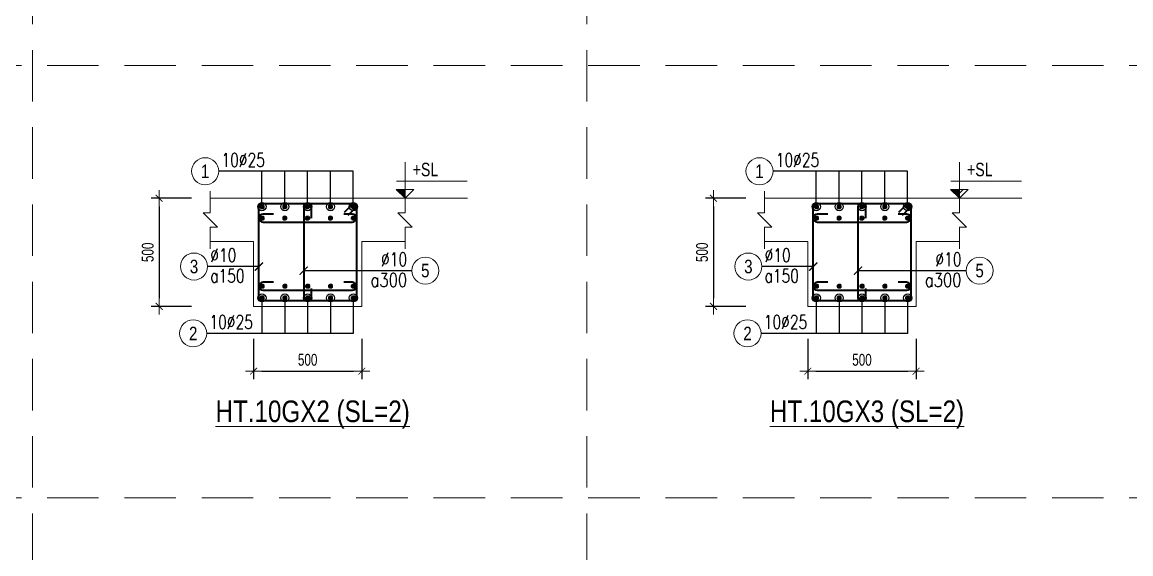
# Model space of a CAD drawing. Header units: millimetres. Extents: x 225489 to 327520, y -235866 to -221866.
# Drawn here: x 272615 to 277738, y -228125 to -225666 of the extents above; entities that cross this region are included whole.
import ezdxf
from ezdxf.enums import TextEntityAlignment as Align

# ---------------------------------------------------------------- set-up
doc = ezdxf.new("R2010")
doc.units = ezdxf.units.MM
doc.header["$PDMODE"] = 3
doc.linetypes.add('HIDDEN2', pattern=[4.762499999999999, 3.175, -1.5875])
doc.layers.get('0').update_dxf_attribs({"lineweight": 20})
doc.layers.get('Defpoints').update_dxf_attribs({"color": 151, "lineweight": 9})
for name, color, linetype, lineweight in [('NDC_S_ANNO', 7, 'Continuous', 20), ('NDC_S_CONTINUOUS', 3, 'Continuous', 20), ('NDC_S_DIM', 1, 'Continuous', 15), ('NDC_S_HIDDEN', 8, 'HIDDEN2', 13), ('NDC_S_REBAR', 4, 'Continuous', 35), ('NDC_S_STIRRUP', 4, 'Continuous', 40), ('NDC_S_TEXT SYMBOL', 7, 'Continuous', 20), ('NDC_S_THIN LINE', 8, 'Continuous', 9), ('NDC_S_VN TEXT', 7, 'Continuous', 20)]:
    doc.layers.add(name, color=color, linetype=linetype, lineweight=lineweight)
doc.styles.add('ARIAL', font='arial.ttf', dxfattribs={"width": 0.8})
doc.styles.add('NDC_ANNO', font='', dxfattribs={"width": 0.8})
doc.styles.add('NDC_DIM', font='', dxfattribs={"width": 0.75})
doc.styles.add('NDC_EN TXT', font='romans.shx', dxfattribs={"width": 0.8})
doc.styles.get('NDC_ANNO').set_extended_font_data('Dotum')
doc.styles.get('NDC_DIM').set_extended_font_data('Dotum')
doc.dimstyles.new('NDC_dim_25', dxfattribs={"dimscale": 25, "dimtxt": 2.2, "dimasz": 1.5, "dimexe": 1.5, "dimexo": 2.5, "dimgap": 1, "dimtad": 1, "dimdec": 0, "dimzin": 0, "dimdsep": 46, "dimtxsty": 'NDC_DIM', "dimblk": 'DIMMARK', "dimcen": 0.09, "dimdle": 1.2, "dimclrd": 1, "dimclre": 1, "dimclrt": 3, "dimadec": 0, "dimazin": 0, "dimtfac": 1, "dimtdec": 0, "dimtix": 1, "dimtofl": 0, "dimtmove": 0, "dimatfit": 3, "dimfxl": 6, "dimfxlon": 1, "dimtolj": 1, "dimtzin": 0, "dimarcsym": 0})

# ---------------------------------------------------------------- blocks, each defined once
blk = doc.blocks.new('kata_block_TD')
at = {"color": 6, "linetype": 'ByBlock', "lineweight": -2, "style": 'ARIAL', "width": 0.8}
blk.add_attdef('SECTDET2', text='', height=5, dxfattribs=at).set_placement((0, 7.970649532882817), align=Align.CENTER)
at = {"color": 0, "linetype": 'ByBlock', "lineweight": -2, "style": 'ARIAL', "width": 0.8}
blk.add_attdef('SECTDET1', text='', height=5, dxfattribs=at).set_placement((0, 1.470649532882817), align=Align.CENTER)
at = {"color": 3, "lineweight": 25, "style": 'ARIAL', "width": 0.8}
blk.add_attdef('SSCALE', text='', height=2.5, dxfattribs=at).set_placement((0, -3.998868953555331), align=Align.CENTER)
blk = doc.blocks.new('kata_block_CT')
at = {"layer": 'NDC_S_ANNO'}
blk.add_hatch(color=3, dxfattribs=at).paths.add_polyline_path([(0, 1.596954857557648), (-1.612010908633238, 1.596954857557648), (0, 0)])
at = {"layer": 'NDC_S_ANNO', "ltscale": 50}
h = blk.add_hatch(dxfattribs=at)
h.set_pattern_fill('ANSI31', color=256, scale=1.406250541793835, style=0)
h.set_pattern_definition([(45.00000000000001, (0, 5.456968210637569e-12), (-3.157122508925224, 3.157122508925225), [])])
h.paths.add_polyline_path([(0, 1.596954857557648), (0, 0), (1.612010908924276, 1.596954857557648)])
for p, q in [((-1.592704896858777, 3.140833880479477), (11.46947077315417, 3.140833880479477)), ((11.56125648126181, 5.456968210637569e-12), (-1.63869572513795, 5.456968210637569e-12))]:
    blk.add_line(p, q, dxfattribs=at)
for points in [[(0, 6.69495074864426), (0, 0)], [(0, 0), (-1.612010908924276, 1.596954857557648), (0, 1.596954857557648)], [(0, 0), (1.612010908924276, 1.596954857557648), (0, 1.596954857557648)]]:
    blk.add_lwpolyline(points, dxfattribs=at)
at = {"layer": 'NDC_S_ANNO', "color": 8, "ltscale": 50}
blk.add_lwpolyline([(0, 0), (-1.612010908633238, 1.596954857557648), (0, 1.596954857557648)], dxfattribs=at)
at = {"layer": 'NDC_S_TEXT SYMBOL', "color": 3, "style": 'NDC_ANNO', "width": 0.8}
blk.add_attdef('CT', (1.409564409346785, 4.068271311703938), '', height=2.5, dxfattribs=at)
blk = doc.blocks.new('DIMMARK')
at = {"layer": 'NDC_S_DIM', "color": 1}
blk.add_line((-1.5, 0), (1, 0), dxfattribs=at)
at = {"layer": 'NDC_S_DIM', "color": 2, "const_width": 0.1}
blk.add_lwpolyline([(-0.4242640687119285, -0.4242640687119285), (0.4242640687119285, 0.4242640687119285)], dxfattribs=at)
blk = doc.blocks.new('*D198')
at = {"layer": 'Defpoints', "color": 0, "transparency": 16777216}
for p in [(273684.1379715367, -226980.4652427746), (274184.1379715367, -226980.4652427746), (274184.1379715367, -227280.4652427746)]:
    blk.add_point(p, dxfattribs=at)
at = {"layer": 'NDC_S_DIM', "color": 1, "lineweight": -2, "transparency": 16777216}
for p, q in [((273684.1379715367, -227130.4652427746), (273684.1379715367, -227317.9652427746)), ((274184.1379715367, -227130.4652427746), (274184.1379715367, -227317.9652427746)), ((273721.6379715367, -227280.4652427746), (274146.6379715367, -227280.4652427746))]:
    blk.add_line(p, q, dxfattribs=at)
at = {"layer": 'NDC_S_DIM', "color": 1, "lineweight": -2, "transparency": 16777216, "xscale": 37.5, "yscale": 37.5, "zscale": 37.5, "rotation": 180}
blk.add_blockref('DIMMARK', (273684.1379715367, -227280.4652427746), dxfattribs=at)
at = {"layer": 'NDC_S_DIM', "color": 1, "lineweight": -2, "transparency": 16777216, "xscale": 37.5, "yscale": 37.5, "zscale": 37.5}
blk.add_blockref('DIMMARK', (274184.1379715367, -227280.4652427746), dxfattribs=at)
at = {"layer": 'NDC_S_DIM', "color": 3, "transparency": 16777216, "insert": (273934.1379715367, -227227.9652427746), "char_height": 55.00000000000001, "attachment_point": 5, "style": 'NDC_DIM'}
blk.add_mtext('\\A1;500', dxfattribs=at)
blk = doc.blocks.new('*D199')
at = {"layer": 'Defpoints', "color": 0, "transparency": 16777216}
for p in [(273753.811096081, -226480.4652427746), (273247.811096081, -226980.4652427746), (273753.811096081, -226980.4652427746)]:
    blk.add_point(p, dxfattribs=at)
at = {"layer": 'NDC_S_DIM', "color": 1, "lineweight": -2, "transparency": 16777216}
for p, q in [((273397.811096081, -226480.4652427746), (273210.311096081, -226480.4652427746)), ((273247.811096081, -226517.9652427746), (273247.811096081, -226942.9652427746)), ((273397.811096081, -226980.4652427746), (273210.311096081, -226980.4652427746))]:
    blk.add_line(p, q, dxfattribs=at)
at = {"layer": 'NDC_S_DIM', "color": 1, "lineweight": -2, "transparency": 16777216, "xscale": 37.5, "yscale": 37.5, "zscale": 37.5}
for p, rotation in [((273247.811096081, -226480.4652427746), 90), ((273247.811096081, -226980.4652427746), 270)]:
    blk.add_blockref('DIMMARK', p, dxfattribs=dict(at, rotation=rotation))
at = {"layer": 'NDC_S_DIM', "color": 3, "transparency": 16777216, "insert": (273195.311096081, -226730.4652427745), "char_height": 55.00000000000001, "attachment_point": 5, "rotation": 90, "style": 'NDC_DIM'}
blk.add_mtext('\\A1;500', dxfattribs=at)
blk = doc.blocks.new('kata_block_THEP')
at = {"layer": 'NDC_S_REBAR', "color": 0}
for p, q in [((-0.5, 0), (0.5, 0)), ((-0.3535533905960619, 0.353553390592424), (0.3535533905960619, -0.353553390592424)), ((0.3535533905960619, 0.353553390592424), (-0.3535533905960619, -0.353553390592424)), ((0, 0.5), (0, -0.5))]:
    blk.add_line(p, q, dxfattribs=at)
at = {"layer": 'NDC_S_REBAR', "color": 0, "const_width": 0.08333333333333334}
blk.add_lwpolyline([(-0.5, -1.818989403545856e-12, 1), (0.5000000000145519, -1.818989403545856e-12, 1), (-0.5, -1.818989403545856e-12, 1)], format="xyb", dxfattribs=at)
blk = doc.blocks.new('*U11')
blk.add_circle((-2.5, 0), 2.5)
at = {"layer": 'NDC_S_VN TEXT', "color": 3, "style": 'NDC_EN TXT', "width": 0.75}
blk.add_attdef('DK1', (0.5, 0.8455043070534884), '', height=2.5, dxfattribs=at)
at = {"layer": 'NDC_S_VN TEXT', "color": 7, "style": 'ARIAL', "width": 0.8}
blk.add_attdef('SH2', text='', height=2.5, dxfattribs=at).set_placement((-2.5, 0), align=Align.MIDDLE)
blk = doc.blocks.new('*U12')
blk.add_circle((-2.5, 0), 2.5)
at = {"layer": 'NDC_S_VN TEXT', "color": 3, "style": 'NDC_EN TXT', "width": 0.75}
for tag, p in [('DK1', (0.5, 0.8455043070534884)), ('KC1', (0.5, -2.972544307831413))]:
    blk.add_attdef(tag, p, '', height=2.5, dxfattribs=at)
at = {"layer": 'NDC_S_VN TEXT', "color": 7, "style": 'ARIAL', "width": 0.8}
blk.add_attdef('SH2', text='', height=2.5, dxfattribs=at).set_placement((-2.5, 0), align=Align.MIDDLE)
blk = doc.blocks.new('*U15')
blk.add_circle((2.5, 0), 2.5)
at = {"layer": 'NDC_S_VN TEXT', "color": 3, "style": 'NDC_EN TXT'}
for tag, width, p in [('DK2', 0.75, (-0.85, 0.8455043070534884)), ('KC2', 0.8, (-0.85, -2.972544307831413))]:
    blk.add_attdef(tag, text='', height=2.5, dxfattribs=dict(at, width=width)).set_placement(p, align=Align.RIGHT)
at = {"layer": 'NDC_S_VN TEXT', "color": 7, "style": 'ARIAL', "width": 0.8}
blk.add_attdef('SH3', text='', height=2.5, dxfattribs=at).set_placement((2.5, 0), align=Align.MIDDLE)
blk = doc.blocks.new('*D200')
at = {"layer": 'Defpoints', "color": 0, "transparency": 16777216}
for p in [(276245.6489089052, -226980.4652427746), (276745.6489089052, -226980.4652427746), (276745.6489089052, -227280.4652427746)]:
    blk.add_point(p, dxfattribs=at)
at = {"layer": 'NDC_S_DIM', "color": 1, "lineweight": -2, "transparency": 16777216}
for p, q in [((276245.6489089052, -227130.4652427746), (276245.6489089052, -227317.9652427746)), ((276745.6489089052, -227130.4652427746), (276745.6489089052, -227317.9652427746)), ((276283.1489089052, -227280.4652427746), (276708.1489089052, -227280.4652427746))]:
    blk.add_line(p, q, dxfattribs=at)
at = {"layer": 'NDC_S_DIM', "color": 1, "lineweight": -2, "transparency": 16777216, "xscale": 37.5, "yscale": 37.5, "zscale": 37.5, "rotation": 180}
blk.add_blockref('DIMMARK', (276245.6489089052, -227280.4652427746), dxfattribs=at)
at = {"layer": 'NDC_S_DIM', "color": 1, "lineweight": -2, "transparency": 16777216, "xscale": 37.5, "yscale": 37.5, "zscale": 37.5}
blk.add_blockref('DIMMARK', (276745.6489089052, -227280.4652427746), dxfattribs=at)
at = {"layer": 'NDC_S_DIM', "color": 3, "transparency": 16777216, "insert": (276495.6489089052, -227227.9652427746), "char_height": 55.00000000000001, "attachment_point": 5, "style": 'NDC_DIM'}
blk.add_mtext('\\A1;500', dxfattribs=at)
blk = doc.blocks.new('*D201')
at = {"layer": 'Defpoints', "color": 0, "transparency": 16777216}
for p in [(276315.3220334495, -226480.4652427746), (275809.3220334495, -226980.4652427746), (276315.3220334495, -226980.4652427746)]:
    blk.add_point(p, dxfattribs=at)
at = {"layer": 'NDC_S_DIM', "color": 1, "lineweight": -2, "transparency": 16777216}
for p, q in [((275959.3220334495, -226480.4652427746), (275771.8220334495, -226480.4652427746)), ((275809.3220334495, -226517.9652427746), (275809.3220334495, -226942.9652427746)), ((275959.3220334495, -226980.4652427746), (275771.8220334495, -226980.4652427746))]:
    blk.add_line(p, q, dxfattribs=at)
at = {"layer": 'NDC_S_DIM', "color": 1, "lineweight": -2, "transparency": 16777216, "xscale": 37.5, "yscale": 37.5, "zscale": 37.5}
for p, rotation in [((275809.3220334495, -226480.4652427746), 90), ((275809.3220334495, -226980.4652427746), 270)]:
    blk.add_blockref('DIMMARK', p, dxfattribs=dict(at, rotation=rotation))
at = {"layer": 'NDC_S_DIM', "color": 3, "transparency": 16777216, "insert": (275756.8220334496, -226730.4652427746), "char_height": 55.00000000000001, "attachment_point": 5, "rotation": 90, "style": 'NDC_DIM'}
blk.add_mtext('\\A1;500', dxfattribs=at)

msp = doc.modelspace()

# ---------------------------------------------------------------- linework, layer by layer
at = {"layer": 'NDC_S_CONTINUOUS'}
for points in [[(273484.1379715367, -226480.4652427746), (273684.1379715367, -226480.4652427746), (273684.1379715367, -226480.4652427746), (274184.1379715367, -226480.4652427746), (274184.1379715367, -226480.4652427746), (274384.1379715367, -226480.4652427746)], [(276045.6489089052, -226480.4652427746), (276245.6489089052, -226480.4652427746), (276245.6489089052, -226480.4652427746), (276745.6489089052, -226480.4652427746), (276745.6489089052, -226480.4652427746), (276945.6489089052, -226480.4652427746)], [(273484.1379715367, -226680.4652427746), (273684.1379715367, -226680.4652427746), (273684.1379715367, -226980.4652427746), (274184.1379715367, -226980.4652427746), (274184.1379715367, -226680.4652427746), (274384.1379715367, -226680.4652427746)], [(276045.6489089052, -226680.4652427746), (276245.6489089052, -226680.4652427746), (276245.6489089052, -226980.4652427746), (276745.6489089052, -226980.4652427746), (276745.6489089052, -226680.4652427746), (276945.6489089052, -226680.4652427746)]]:
    msp.add_lwpolyline(points, dxfattribs=at)
at = {"layer": 'NDC_S_HIDDEN', "ltscale": 75}
for p, q in [((272662.4073254426, -221865.8761660784), (272662.4073254426, -235865.8761660625)), ((275223.9182628111, -221865.8761660784), (275223.9182628111, -235865.8761660625)), ((285469.9620122854, -225865.8761660739), (267539.3854507055, -225865.8761660738)), ((285469.9620122854, -227865.8761660716), (267539.3854507055, -227865.8761660715))]:
    msp.add_line(p, q, dxfattribs=at)
at = {"layer": 'NDC_S_REBAR'}
for points in [[(273952.5699715367, -226572.8099327079), (273952.5699715367, -226523.896762898, 0.9999999999999999), (273915.7059715366, -226523.896762898), (273915.7059715366, -226937.0332427745, 0.9999999999999999), (273952.5699715367, -226937.0332427745), (273952.5699715367, -226897.7763517657, -0.414213562)], [(276514.0809089052, -226572.8099327079), (276514.0809089052, -226523.8967628981, 0.9999999999999999), (276477.2169089052, -226523.8967628981), (276477.2169089052, -226937.0332427745, 0.9999999999999999), (276514.0809089052, -226937.0332427745), (276514.0809089052, -226897.7763517657, -0.414213562)], [(273776.4831413467, -226553.6912818608), (273727.5699715369, -226553.6912818608, 0.9999999999999999), (273727.5699715369, -226590.5552818609), (274140.7059715368, -226590.5552818609, 0.9999999999999999), (274140.7059715368, -226553.6912818608), (274101.449080528, -226553.6912818608, -0.414213562)], [(276337.9940787153, -226553.6912818608), (276289.0809089054, -226553.6912818608, 0.9999999999999999), (276289.0809089054, -226590.5552818609), (276702.2169089054, -226590.5552818609, 0.9999999999999999), (276702.2169089054, -226553.6912818608), (276662.9600178965, -226553.6912818608, -0.414213562)], [(273776.4831413467, -226868.981973224), (273727.5699715369, -226868.981973224, 0.9999999999999999), (273727.5699715369, -226905.8459732241), (274140.7059715368, -226905.8459732241, 0.9999999999999999), (274140.7059715368, -226868.981973224), (274101.449080528, -226868.981973224, -0.414213562)], [(276337.9940787153, -226868.9819732241), (276289.0809089054, -226868.9819732241, 0.9999999999999999), (276289.0809089054, -226905.8459732241), (276702.2169089054, -226905.8459732241, 0.9999999999999999), (276702.2169089054, -226868.9819732241), (276662.9600178965, -226868.9819732241, -0.414213562)]]:
    msp.add_lwpolyline(points, format="xyb", dxfattribs=at)
at = {"layer": 'NDC_S_STIRRUP'}
for points in [[(274105.1379715367, -226545.4652427746), (274145.1379715367, -226505.4652427746, -0.414213562), (274159.1379715367, -226519.4652427746), (274159.1379715367, -226941.4652427746, -0.414213562), (274145.1379715367, -226955.4652427746), (273723.1379715367, -226955.4652427746, -0.414213562), (273709.1379715367, -226941.4652427746), (273709.1379715367, -226519.4652427746, -0.414213562), (273723.1379715367, -226505.4652427746), (274145.1379715367, -226505.4652427746, -0.414213562), (274159.1379715367, -226519.4652427746), (274119.1379715367, -226559.4652427746)], [(276666.6489089052, -226545.4652427746), (276706.6489089052, -226505.4652427746, -0.414213562), (276720.6489089052, -226519.4652427746), (276720.6489089052, -226941.4652427746, -0.414213562), (276706.6489089052, -226955.4652427746), (276284.6489089052, -226955.4652427746, -0.414213562), (276270.6489089052, -226941.4652427746), (276270.6489089052, -226519.4652427746, -0.414213562), (276284.6489089052, -226505.4652427746), (276706.6489089052, -226505.4652427746, -0.414213562), (276720.6489089052, -226519.4652427746), (276680.6489089052, -226559.4652427746)]]:
    msp.add_lwpolyline(points, format="xyb", dxfattribs=at)
at = {"layer": 'NDC_S_THIN LINE'}
for points in [[(273484.1379715367, -226713.7985761079), (273484.1379715367, -226613.7985761079), (273517.47130487, -226613.7985761079), (273450.8046382033, -226547.1319094412), (273484.1379715367, -226547.1319094412), (273484.1379715367, -226447.1319094412)], [(274384.1379715367, -226713.7985761079), (274384.1379715367, -226613.7985761079), (274417.47130487, -226613.7985761079), (274350.8046382033, -226547.1319094412), (274384.1379715367, -226547.1319094412), (274384.1379715367, -226447.1319094412)], [(276045.6489089052, -226713.7985761079), (276045.6489089052, -226613.7985761079), (276078.9822422386, -226613.7985761079), (276012.3155755719, -226547.1319094413), (276045.6489089052, -226547.1319094413), (276045.6489089052, -226447.1319094413)], [(276945.6489089052, -226713.7985761079), (276945.6489089052, -226613.7985761079), (276978.9822422386, -226613.7985761079), (276912.3155755719, -226547.1319094413), (276945.6489089052, -226547.1319094413), (276945.6489089052, -226447.1319094413)]]:
    msp.add_lwpolyline(points, dxfattribs=at)

# ---------------------------------------------------------------- block references
at = {"layer": 'NDC_S_REBAR', "xscale": 22, "yscale": 22, "zscale": 22}
for p in [(273723.1379715367, -226519.4652427746), (274145.1379715367, -226519.4652427746), (276284.6489089052, -226519.4652427746), (276706.6489089052, -226519.4652427746), (273723.1379715367, -226572.1232818608), (274145.1379715367, -226572.1232818608), (276284.6489089052, -226572.1232818608), (276706.6489089052, -226572.1232818608), (273723.1379715367, -226887.413973224), (273828.6379715367, -226887.413973224), (273934.1379715367, -226887.413973224), (274039.6379715367, -226887.413973224), (274145.1379715367, -226887.413973224), (276284.6489089052, -226887.413973224), (276390.1489089052, -226887.413973224), (276495.6489089052, -226887.413973224), (276601.1489089052, -226887.413973224), (276706.6489089052, -226887.413973224), (273723.1379715367, -226941.4652427746), (273828.6379715367, -226941.4652427746), (273934.1379715367, -226941.4652427746), (274039.6379715367, -226941.4652427746), (274145.1379715367, -226941.4652427746), (276284.6489089052, -226941.4652427746), (276390.1489089052, -226941.4652427746), (276495.6489089052, -226941.4652427746), (276601.1489089052, -226941.4652427746), (276706.6489089052, -226941.4652427746)]:
    msp.add_blockref('kata_block_THEP', p, dxfattribs=at)
at = {"layer": 'NDC_S_REBAR', "xscale": -22, "yscale": 22, "zscale": 22, "rotation": 180}
for p in [(273828.6379715367, -226519.4652427746), (273934.1379715367, -226519.4652427746), (274039.6379715367, -226519.4652427746), (276390.1489089052, -226519.4652427746), (276495.6489089052, -226519.4652427746), (276601.1489089052, -226519.4652427746), (273828.6379715367, -226572.1232818608), (273934.1379715367, -226572.1232818608), (274039.6379715367, -226572.1232818608), (276390.1489089052, -226572.1232818608), (276495.6489089052, -226572.1232818608), (276601.1489089052, -226572.1232818608)]:
    msp.add_blockref('kata_block_THEP', p, dxfattribs=at)
at = {"layer": 'NDC_S_THIN LINE', "xscale": 25, "yscale": 25, "zscale": 25}
for name, p, values in [('*U11', (273523.1379715367, -226355.4652427746), {'SH2': '1', 'DK1': '10%%c25'}), ('*U11', (276084.6489089052, -226355.4652427746), {'SH2': '1', 'DK1': '10%%c25'}), ('*U12', (273471.6379715367, -226796.2859133841), {'SH2': '3', 'DK1': '%%c10', 'KC1': 'a150'}), ('*U15', (274415.1941704009, -226815.3815056614), {'SH3': '5', 'DK2': '%%c10', 'KC2': 'a300'}), ('*U12', (276033.1489089052, -226796.2859133842), {'SH2': '3', 'DK1': '%%c10', 'KC1': 'a150'}), ('*U15', (276976.7051077695, -226815.3815056614), {'SH3': '5', 'DK2': '%%c10', 'KC2': 'a300'}), ('*U11', (273467.6795236882, -227105.4652427746), {'SH2': '2', 'DK1': '10%%c25'}), ('*U11', (276029.1904610568, -227105.4652427746), {'SH2': '2', 'DK1': '10%%c25'})]:
    msp.add_blockref(name, p, dxfattribs=at).add_auto_attribs(values)
at = {"layer": 'NDC_S_VN TEXT', "xscale": 25, "yscale": 25, "zscale": 25}
for p in [(274384.1379715367, -226480.4652427746), (276945.6489089052, -226480.4652427746)]:
    msp.add_blockref('kata_block_CT', p, dxfattribs=at).add_auto_attribs({'CT': '+SL'})
at = {"layer": 'NDC_S_VN TEXT'}
ref = msp.add_blockref('kata_block_TD', (273957.3963458943, -227545.3708897116), dxfattribs=dict(at, xscale=20, yscale=20, zscale=20))
ref.add_attrib('SECTDET1', '%%uHT.10GX2 (SL=2)', dxfattribs={"layer": '0', "color": 0, "linetype": 'ByBlock', "lineweight": -2, "height": 100, "style": 'ARIAL', "width": 0.8}).set_placement((273957.3963458943, -227515.9578990539), align=Align.CENTER)
ref = msp.add_blockref('kata_block_TD', (276518.9072832628, -227545.3708897116), dxfattribs=dict(at, xscale=20, yscale=20, zscale=20))
ref.add_attrib('SECTDET1', '%%uHT.10GX3 (SL=2)', dxfattribs={"layer": '0', "color": 0, "linetype": 'ByBlock', "lineweight": -2, "height": 100, "style": 'ARIAL', "width": 0.8}).set_placement((276518.9072832628, -227515.9578990539), align=Align.CENTER)

# ---------------------------------------------------------------- dimensions: what is measured, and where the dimension line sits
at = {"layer": 'NDC_S_DIM'}
for base, p1, p2, picture, middle in [((273247.811096081, -226980.4652427746), (273753.811096081, -226480.4652427746), (273753.811096081, -226980.4652427746), '*D199', (273195.311096081, -226730.4652427745)), ((275809.3220334495, -226980.4652427746), (276315.3220334495, -226480.4652427746), (276315.3220334495, -226980.4652427746), '*D201', (275756.8220334496, -226730.4652427746))]:
    dim = msp.add_linear_dim(base=base, p1=p1, p2=p2, angle=270, dimstyle='NDC_dim_25', dxfattribs=at)
    dim.commit()
    dim.dimension.update_dxf_attribs({"geometry": picture, "text_midpoint": middle})
for base, p1, p2, picture, middle in [((274184.1379715367, -227280.4652427746), (273684.1379715367, -226980.4652427746), (274184.1379715367, -226980.4652427746), '*D198', (273934.1379715367, -227227.9652427746)), ((276745.6489089052, -227280.4652427746), (276245.6489089052, -226980.4652427746), (276745.6489089052, -226980.4652427746), '*D200', (276495.6489089052, -227227.9652427746))]:
    dim = msp.add_linear_dim(base=base, p1=p1, p2=p2, dimstyle='NDC_dim_25', dxfattribs=at)
    dim.commit()
    dim.dimension.update_dxf_attribs({"geometry": picture, "text_midpoint": middle})

# ---------------------------------------------------------------- leaders
at = {"layer": 'NDC_S_THIN LINE'}
for points, override in [([(273723.1379715367, -226519.4652427746), (273723.1379715367, -226355.4652427746), (273523.1379715367, -226355.4652427746)], {"dimldrblk": 'DotBlank'}), ([(273828.6379715367, -226519.4652427746), (273828.6379715367, -226355.4652427746), (273523.1379715367, -226355.4652427746)], {"dimldrblk": 'DotBlank'}), ([(273934.1379715368, -226519.4652427745), (273934.1379715368, -226355.4652427745), (273523.1379715367, -226355.4652427746)], {"dimldrblk": 'DotBlank'}), ([(274039.6379715368, -226519.4652427745), (274039.6379715368, -226355.4652427745), (273523.1379715367, -226355.4652427746)], {"dimldrblk": 'DotBlank'}), ([(274145.1379715367, -226519.4652427746), (274145.1379715367, -226355.4652427746), (273523.1379715367, -226355.4652427746)], {"dimldrblk": 'DotBlank'}), ([(276284.6489089052, -226519.4652427746), (276284.6489089052, -226355.4652427746), (276084.6489089052, -226355.4652427746)], {"dimldrblk": 'DotBlank'}), ([(276390.1489089052, -226519.4652427746), (276390.1489089052, -226355.4652427746), (276084.6489089052, -226355.4652427746)], {"dimldrblk": 'DotBlank'}), ([(276495.6489089054, -226519.4652427746), (276495.6489089054, -226355.4652427746), (276084.6489089052, -226355.4652427746)], {"dimldrblk": 'DotBlank'}), ([(276601.1489089054, -226519.4652427746), (276601.1489089054, -226355.4652427746), (276084.6489089052, -226355.4652427746)], {"dimldrblk": 'DotBlank'}), ([(276706.6489089052, -226519.4652427746), (276706.6489089052, -226355.4652427746), (276084.6489089052, -226355.4652427746)], {"dimldrblk": 'DotBlank'}), ([(273709.1379715367, -226796.2859133841), (273471.6379715367, -226796.2859133841)], {"dimldrblk": 'ArchTick'}), ([(273915.7059715366, -226815.3815056614), (274415.1941704009, -226815.3815056614)], {"dimldrblk": 'ArchTick'}), ([(276270.6489089052, -226796.2859133842), (276033.1489089052, -226796.2859133842)], {"dimldrblk": 'ArchTick'}), ([(276477.2169089052, -226815.3815056614), (276976.7051077695, -226815.3815056614)], {"dimldrblk": 'ArchTick'}), ([(273723.1379715367, -226941.4652427746), (273723.1379715367, -227105.4652427746), (273467.6795236882, -227105.4652427746)], {"dimldrblk": 'DotBlank'}), ([(273828.6379715367, -226941.4652427746), (273828.6379715367, -227105.4652427746), (273467.6795236882, -227105.4652427746)], {"dimldrblk": 'DotBlank'}), ([(273934.1379715367, -226941.4652427746), (273934.1379715367, -227105.4652427746), (273467.6795236882, -227105.4652427746)], {"dimldrblk": 'DotBlank'}), ([(274039.6379715367, -226941.4652427746), (274039.6379715367, -227105.4652427746), (273467.6795236882, -227105.4652427746)], {"dimldrblk": 'DotBlank'}), ([(274145.1379715367, -226941.4652427746), (274145.1379715367, -227105.4652427746), (273467.6795236882, -227105.4652427746)], {"dimldrblk": 'DotBlank'}), ([(276284.6489089052, -226941.4652427746), (276284.6489089052, -227105.4652427746), (276029.1904610568, -227105.4652427746)], {"dimldrblk": 'DotBlank'}), ([(276390.1489089052, -226941.4652427746), (276390.1489089052, -227105.4652427746), (276029.1904610568, -227105.4652427746)], {"dimldrblk": 'DotBlank'}), ([(276495.6489089052, -226941.4652427746), (276495.6489089052, -227105.4652427746), (276029.1904610568, -227105.4652427746)], {"dimldrblk": 'DotBlank'}), ([(276601.1489089052, -226941.4652427746), (276601.1489089052, -227105.4652427746), (276029.1904610568, -227105.4652427746)], {"dimldrblk": 'DotBlank'}), ([(276706.6489089052, -226941.4652427746), (276706.6489089052, -227105.4652427746), (276029.1904610568, -227105.4652427746)], {"dimldrblk": 'DotBlank'})]:
    msp.add_leader(points, dimstyle='NDC_dim_25', override=override, dxfattribs=at)

doc.saveas('drawing.dxf')
